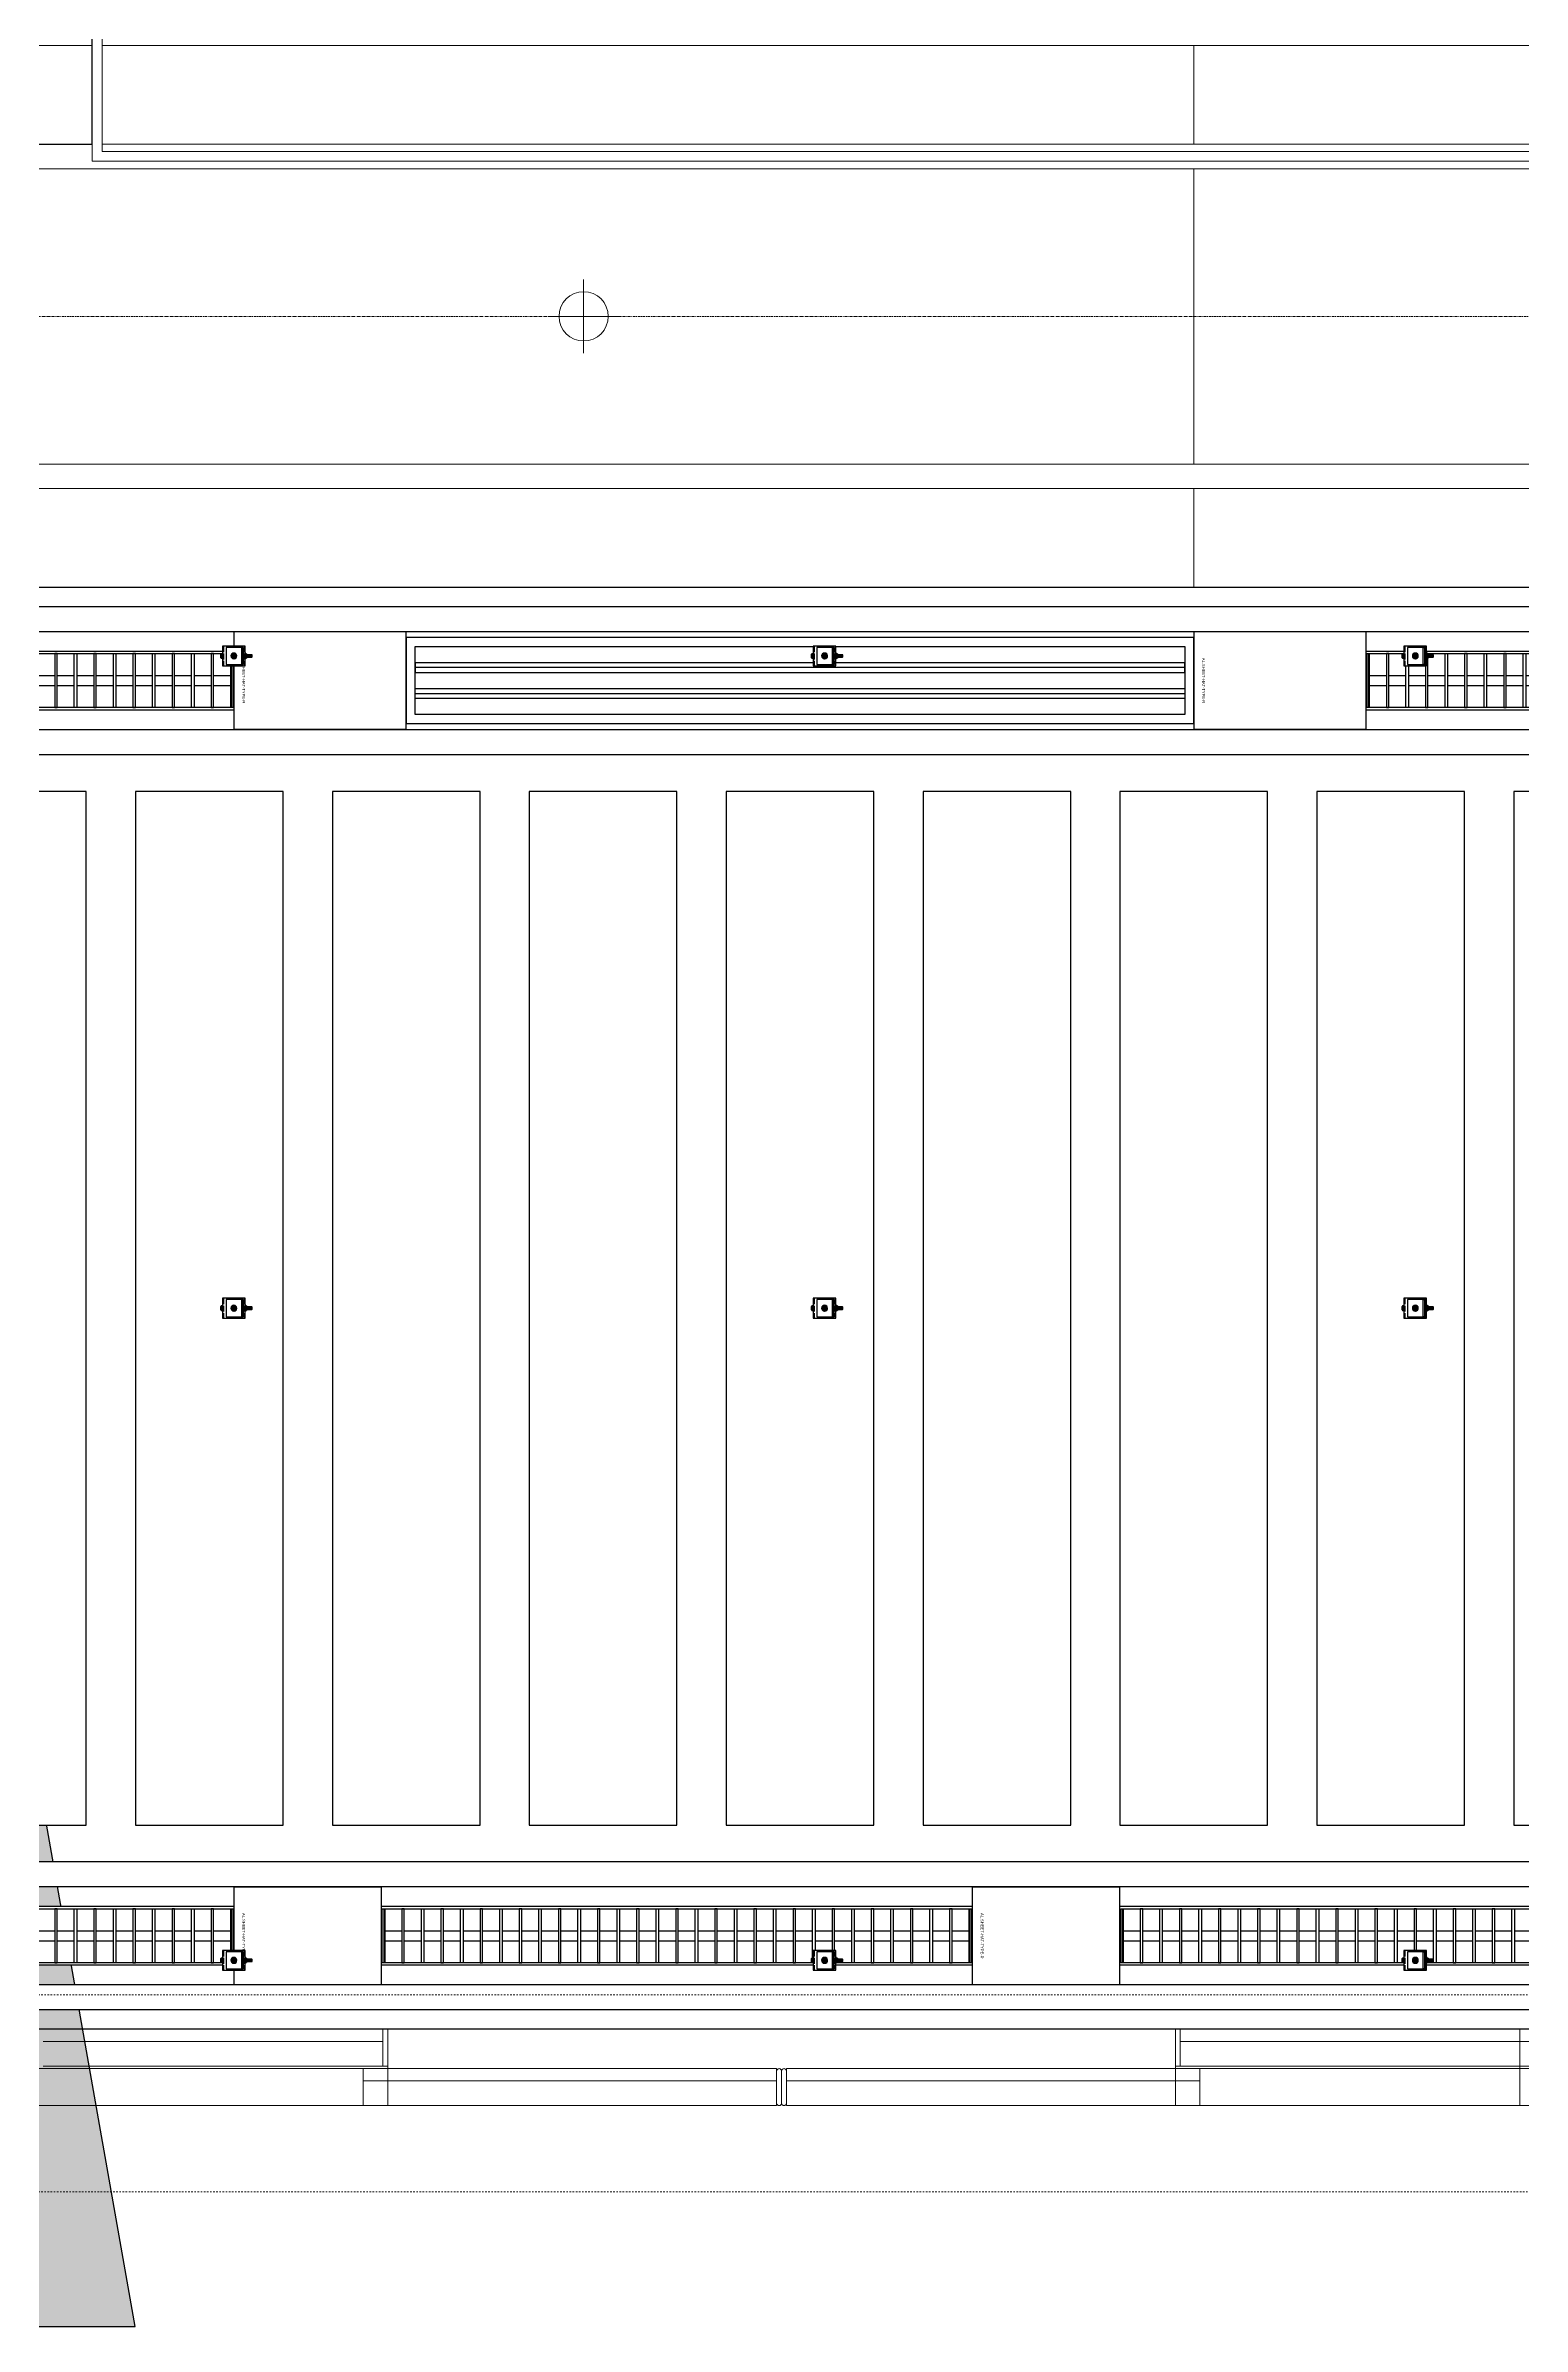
# Model space of a CAD drawing. Header units: millimetres. Extents: x -962357 to -591296, y -195428 to 59420.
# Drawn here: x -821113 to -818113, y -504 to 4130 of the extents above; entities that cross this region are included whole.
import ezdxf
from ezdxf.enums import TextEntityAlignment as Align

# ---------------------------------------------------------------- set-up
doc = ezdxf.new("R2010")
doc.units = ezdxf.units.MM
for name, pattern in [('ACAD_ISO02W100', [15, 12, -3]), ('DASH', [6.35, 3.175, -3.175]), ('DPA_Grid _ Level 100', [10, 5.5, -1.6, 1.3, -1.6]), ('DPA_Hidden 500', [1.4, 0.8, -0.6])]:
    doc.linetypes.add(name, pattern=pattern)
for name, color, linetype in [('000 - CSD_PL_001 - ASCESSORIES', 251, 'Continuous'), ('000 - H A T C H', 8, 'Continuous'), ('000 - WIPEOUT', 250, 'Continuous'), ('001 - ASCESSORIES', 251, 'Continuous'), ('008 - LIGHTING', 1, 'Continuous'), ('A04_TUBE SERIES', 2, 'Continuous'), ('A11_ALU.SOLID SHEET', 2, 'Continuous')]:
    doc.layers.add(name, color=color, linetype=linetype)
for name, color, linetype, lineweight in [('A-CLNG', 2, 'Continuous', 9), ('A-DETL-GENF', 2, 'Continuous', 9), ('A-GENM', 1, 'Continuous', 9), ('A-GENM-HDLN', 2, 'DPA_Hidden 500', 9), ('A-GLAZ-CURT', 2, 'Continuous', 9), ('A-ROOM-IDEN', 3, 'Continuous', 25), ('E-LITE-EQPM', 2, 'Continuous', 9), ('I-WALL-E', 2, 'Continuous', 9), ('Q-SPCQ', 2, 'Continuous', 9), ('Q-SPCQ-HDLN', 2, 'DASH', 9), ('S-GRID', 251, 'Continuous', 9)]:
    doc.layers.add(name, color=color, linetype=linetype, lineweight=lineweight)
doc.layers.get('000 - CSD_PL_001 - ASCESSORIES').off()

# ---------------------------------------------------------------- blocks, each defined once
blk = doc.blocks.new('System Panel - DPA-AR_Metal Ceiling Rectangular Panel-V22-4180-01 LOWER PLATFORM LEVEL - REFLECTED CEILING PLAN')
at = {"layer": 'A-GLAZ-CURT'}
for p, q in [((-821020, 4129), (-821182.4, 4129)), ((-821182.4, 4129), (-821182.4, 3929)), ((-821182.4, 3929), (-821182.4, 4129)), ((-821182.4, 4129), (-821020, 4129)), ((-818782.4, 4129), (-821000, 4129)), ((-821000, 4129), (-818782.4, 4129)), ((-818782.4, 3929), (-818782.4, 4129)), ((-818782.4, 4129), (-818782.4, 3929)), ((-821182.4, 3929), (-821020, 3929)), ((-821020, 3929), (-821182.4, 3929)), ((-821000, 3929), (-818782.4, 3929)), ((-818782.4, 3929), (-821000, 3929))]:
    blk.add_line(p, q, dxfattribs=at)
blk = doc.blocks.new('System Panel - DPA-AR_Metal Ceiling Rectangular Panel-13139259-4180-01 LOWER PLATFORM LEVEL - REFLECTED CEILING PLAN')
at = {"layer": 'A-GLAZ-CURT'}
for p, q in [((-741107.4, 4129), (-743507.4, 4129)), ((-743507.4, 4129), (-743507.4, 3929)), ((-743507.4, 3929), (-743507.4, 4129)), ((-743507.4, 4129), (-741107.4, 4129)), ((-741107.4, 3929), (-741107.4, 4129)), ((-741107.4, 4129), (-741107.4, 3929)), ((-743507.4, 3929), (-741107.4, 3929)), ((-741107.4, 3929), (-743507.4, 3929))]:
    blk.add_line(p, q, dxfattribs=at)
blk = doc.blocks.new('System Panel - DPA-AR_Metal Ceiling Rectangular Panel-13139299-4180-01 LOWER PLATFORM LEVEL - REFLECTED CEILING PLAN')
at = {"layer": 'A-GLAZ-CURT'}
for p, q in [((-818782.4, 3879), (-821182.4, 3879)), ((-821182.4, 3879), (-821182.4, 3279)), ((-821182.4, 3279), (-821182.4, 3879)), ((-821182.4, 3879), (-818782.4, 3879)), ((-818782.4, 3279), (-818782.4, 3879)), ((-818782.4, 3879), (-818782.4, 3279)), ((-821182.4, 3279), (-818782.4, 3279)), ((-818782.4, 3279), (-821182.4, 3279))]:
    blk.add_line(p, q, dxfattribs=at)
blk = doc.blocks.new('*U403')
at = {"layer": 'A-CLNG'}
for p, q in [((-75360.2, 550), (-69524.9, 550)), ((-69524.9, 550), (-75360.2, 550))]:
    blk.add_line(p, q, dxfattribs=at)
at = {"layer": 'I-WALL-E'}
for p, q in [((-76337.6, 4315), (-76337.6, 335)), ((-76317.6, 335), (-76317.6, 4315)), ((-76337.6, 335), (-76337.6, 350)), ((-76337.6, 315), (-76337.6, 335)), ((-76337.6, 335), (-76337.6, 315)), ((-76317.6, 350), (-76317.6, 335)), ((-69575, 335), (-76317.6, 335)), ((-76317.6, 335), (-69575, 335)), ((-69575, 315), (-76337.6, 315)), ((-76337.6, 315), (-69575, 315))]:
    blk.add_line(p, q, dxfattribs=at)
at = {"layer": 'A-GLAZ-CURT'}
for name, p in [('System Panel - DPA-AR_Metal Ceiling Rectangular Panel-V22-4180-01 LOWER PLATFORM LEVEL - REFLECTED CEILING PLAN', (744682.4, -3579)), ('System Panel - DPA-AR_Metal Ceiling Rectangular Panel-13139259-4180-01 LOWER PLATFORM LEVEL - REFLECTED CEILING PLAN', (669407.4, -3579)), ('System Panel - DPA-AR_Metal Ceiling Rectangular Panel-13139299-4180-01 LOWER PLATFORM LEVEL - REFLECTED CEILING PLAN', (744682.4, -3579)), ('System Panel - DPA-AR_Metal Ceiling Rectangular Panel-13139299-4180-01 LOWER PLATFORM LEVEL - REFLECTED CEILING PLAN', (747082.4, -3579)), ('System Panel - DPA-AR_Metal Ceiling Rectangular Panel-13139259-4180-01 LOWER PLATFORM LEVEL - REFLECTED CEILING PLAN', (667007.4, -4479)), ('System Panel - DPA-AR_Metal Ceiling Rectangular Panel-13139259-4180-01 LOWER PLATFORM LEVEL - REFLECTED CEILING PLAN', (669407.4, -4479))]:
    blk.add_blockref(name, p, dxfattribs=at)
blk = doc.blocks.new('*U634')
at = {"color": 1}
blk.add_wipeout([(600, -60), (-600, -60), (-600, 60), (600, 60)], dxfattribs=at).dxf.layer = '000 - WIPEOUT'
at = {"layer": '001 - ASCESSORIES', "color": 0}
blk.add_lwpolyline([(600, -60), (-600, -60), (-600, 60), (600, 60)], close=True, dxfattribs=at)
at = {"layer": '001 - ASCESSORIES'}
for points in [[(-593.5, -55), (-598.5, -55), (-598.5, 55), (-593.5, 55)], [(595, -55), (-595, -55), (-595, 55), (595, 55)], [(-558.8, -55), (-553.8, -55), (-553.8, 55), (-558.8, 55)], [(-514, -55), (-519, -55), (-519, 55), (-514, 55)], [(-479.3, -55), (-474.3, -55), (-474.3, 55), (-479.3, 55)], [(-434.6, -55), (-439.6, -55), (-439.6, 55), (-434.6, 55)], [(-399.8, -55), (-394.8, -55), (-394.8, 55), (-399.8, 55)], [(-355.1, -55), (-360.1, -55), (-360.1, 55), (-355.1, 55)], [(-320.4, -55), (-315.4, -55), (-315.4, 55), (-320.4, 55)], [(-275.6, -55), (-280.6, -55), (-280.6, 55), (-275.6, 55)], [(-240.9, -55), (-235.9, -55), (-235.9, 55), (-240.9, 55)], [(-196.2, -55), (-201.2, -55), (-201.2, 55), (-196.2, 55)], [(-161.4, -55), (-156.4, -55), (-156.4, 55), (-161.4, 55)], [(-116.7, -55), (-121.7, -55), (-121.7, 55), (-116.7, 55)], [(-82, -55), (-77, -55), (-77, 55), (-82, 55)], [(-37.2, -55), (-42.2, -55), (-42.2, 55), (-37.2, 55)], [(-2.5, -55), (2.5, -55), (2.5, 55), (-2.5, 55)], [(42.2, -55), (37.2, -55), (37.2, 55), (42.2, 55)], [(77, -55), (82, -55), (82, 55), (77, 55)], [(121.7, -55), (116.7, -55), (116.7, 55), (121.7, 55)], [(156.4, -55), (161.4, -55), (161.4, 55), (156.4, 55)], [(201.2, -55), (196.2, -55), (196.2, 55), (201.2, 55)], [(235.9, -55), (240.9, -55), (240.9, 55), (235.9, 55)], [(280.6, -55), (275.6, -55), (275.6, 55), (280.6, 55)], [(315.4, -55), (320.4, -55), (320.4, 55), (315.4, 55)], [(360.1, -55), (355.1, -55), (355.1, 55), (360.1, 55)], [(394.8, -55), (399.8, -55), (399.8, 55), (394.8, 55)], [(439.6, -55), (434.6, -55), (434.6, 55), (439.6, 55)], [(474.3, -55), (479.3, -55), (479.3, 55), (474.3, 55)], [(519, -55), (514, -55), (514, 55), (519, 55)], [(553.8, -55), (558.8, -55), (558.8, 55), (553.8, 55)], [(598.5, -55), (593.5, -55), (593.5, 55), (598.5, 55)]]:
    blk.add_lwpolyline(points, close=True, dxfattribs=at)
for points in [[(-593.5, 10), (-558.8, 10)], [(-553.8, 10), (-519, 10)], [(-514, 10), (-479.3, 10)], [(-474.3, 10), (-439.6, 10)], [(-434.6, 10), (-399.8, 10)], [(-394.8, 10), (-360.1, 10)], [(-355.1, 10), (-320.4, 10)], [(-315.4, 10), (-280.6, 10)], [(-275.6, 10), (-240.9, 10)], [(-235.9, 10), (-201.2, 10)], [(-196.2, 10), (-161.4, 10)], [(-156.4, 10), (-121.7, 10)], [(-116.7, 10), (-82, 10)], [(-77, 10), (-42.2, 10)], [(-37.2, 10), (-2.5, 10)], [(2.5, 10), (37.2, 10)], [(42.2, 10), (77, 10)], [(82, 10), (116.7, 10)], [(121.7, 10), (156.4, 10)], [(161.4, 10), (196.2, 10)], [(201.2, 10), (235.9, 10)], [(240.9, 10), (275.6, 10)], [(280.6, 10), (315.4, 10)], [(320.4, 10), (355.1, 10)], [(360.1, 10), (394.8, 10)], [(399.8, 10), (434.6, 10)], [(439.6, 10), (474.3, 10)], [(479.3, 10), (514, 10)], [(519, 10), (553.8, 10)], [(558.8, 10), (593.5, 10)], [(-593.5, -10), (-558.8, -10)], [(-553.8, -10), (-519, -10)], [(-514, -10), (-479.3, -10)], [(-474.3, -10), (-439.6, -10)], [(-434.6, -10), (-399.8, -10)], [(-394.8, -10), (-360.1, -10)], [(-355.1, -10), (-320.4, -10)], [(-315.4, -10), (-280.6, -10)], [(-275.6, -10), (-240.9, -10)], [(-235.9, -10), (-201.2, -10)], [(-196.2, -10), (-161.4, -10)], [(-156.4, -10), (-121.7, -10)], [(-116.7, -10), (-82, -10)], [(-77, -10), (-42.2, -10)], [(-37.2, -10), (-2.5, -10)], [(2.5, -10), (37.2, -10)], [(42.2, -10), (77, -10)], [(82, -10), (116.7, -10)], [(121.7, -10), (156.4, -10)], [(161.4, -10), (196.2, -10)], [(201.2, -10), (235.9, -10)], [(240.9, -10), (275.6, -10)], [(280.6, -10), (315.4, -10)], [(320.4, -10), (355.1, -10)], [(360.1, -10), (394.8, -10)], [(399.8, -10), (434.6, -10)], [(439.6, -10), (474.3, -10)], [(479.3, -10), (514, -10)], [(519, -10), (553.8, -10)], [(558.8, -10), (593.5, -10)]]:
    blk.add_lwpolyline(points, dxfattribs=at)
blk = doc.blocks.new('*U374')
at = {"layer": '001 - ASCESSORIES', "color": 0, "linetype": 'ByBlock'}
blk.add_lwpolyline([(800, 87.5), (-800, 87.5), (-800, -87.5), (800, -87.5)], close=True, dxfattribs=at)
at = {"layer": '001 - ASCESSORIES', "linetype": 'ByBlock'}
for points in [[(-781.5, 69), (781.5, 69), (781.5, -69), (-781.5, -69)], [(781.5, 36.3), (-781.5, 36.3), (-781.5, 16.3), (781.5, 16.3)], [(-781.5, -16.3), (781.5, -16.3), (781.5, -36.3), (-781.5, -36.3)]]:
    blk.add_lwpolyline(points, close=True, dxfattribs=at)
for points in [[(781.5, 26.3), (-781.5, 26.3)], [(-781.5, -26.3), (781.5, -26.3)]]:
    blk.add_lwpolyline(points, dxfattribs=at)
blk = doc.blocks.new('*U499')
at = {"layer": 'A11_ALU.SOLID SHEET', "color": 0}
blk.add_lwpolyline([(350, -98.8), (350, 98.8), (0, 98.8), (0, -98.8)], close=True, dxfattribs=at)
at = {"layer": 'Defpoints', "color": 250}
blk.add_point((0, 0), dxfattribs=at)
blk.add_text('AL.SHEET-HAT-TYPE-R', height=6, rotation=270, dxfattribs=at).set_placement((15, 0), align=Align.BOTTOM_CENTER)
blk = doc.blocks.new('*U627')
blk.add_attdef('EXTR.OVL-LENGTH_', (-25, -59.1), '', height=5)
blk.add_wipeout([(-25, 0), (25, 0), (25, 67400), (-25, 67400)]).dxf.layer = '000 - WIPEOUT'
at = {"layer": 'A04_TUBE SERIES', "color": 0}
blk.add_lwpolyline([(-25, 0), (25, 0), (25, 67400), (-25, 67400)], close=True, dxfattribs=at)
blk = doc.blocks.new('*U628')
blk.add_attdef('EXTR.OVL-LENGTH_', (-25, -59.1), '', height=5)
blk.add_wipeout([(-25, 0), (25, 0), (25, 67400), (-25, 67400)]).dxf.layer = '000 - WIPEOUT'
at = {"layer": 'A04_TUBE SERIES', "color": 0}
blk.add_lwpolyline([(-25, 0), (25, 0), (25, 67400), (-25, 67400)], close=True, dxfattribs=at)
blk = doc.blocks.new('*U500')
at = {"layer": 'A11_ALU.SOLID SHEET', "color": 0}
blk.add_lwpolyline([(300, -98.8), (300, 98.8), (0, 98.8), (0, -98.8)], close=True, dxfattribs=at)
at = {"layer": 'Defpoints', "color": 250}
blk.add_point((0, 0), dxfattribs=at)
blk.add_text('AL.SHEET-HAT-TYPE-R', height=6, rotation=270, dxfattribs=at).set_placement((15, 0), align=Align.BOTTOM_CENTER)
blk = doc.blocks.new('*U632')
blk.add_attdef('EXTR.OVL-LENGTH_', (-25, -59.1), '', height=5)
blk.add_wipeout([(-25, 0), (25, 0), (25, 67400), (-25, 67400)]).dxf.layer = '000 - WIPEOUT'
at = {"layer": 'A04_TUBE SERIES', "color": 0}
blk.add_lwpolyline([(-25, 0), (25, 0), (25, 67400), (-25, 67400)], close=True, dxfattribs=at)
blk = doc.blocks.new('*U633')
blk.add_attdef('EXTR.OVL-LENGTH_', (-25, -59.1), '', height=5)
blk.add_wipeout([(-25, 0), (25, 0), (25, 67400), (-25, 67400)]).dxf.layer = '000 - WIPEOUT'
at = {"layer": 'A04_TUBE SERIES', "color": 0}
blk.add_lwpolyline([(-25, 0), (25, 0), (25, 67400), (-25, 67400)], close=True, dxfattribs=at)
blk = doc.blocks.new('*U614')
at = {"color": 3}
for points in [[(-1050, 3150), (1050, 3150), (1050, 2850), (-1050, 2850)], [(-1050, 2750), (1050, 2750), (1050, 2450), (-1050, 2450)], [(-1050, 2350), (1050, 2350), (1050, 2050), (-1050, 2050)], [(-1050, 1950), (1050, 1950), (1050, 1650), (-1050, 1650)], [(-1050, 1550), (1050, 1550), (1050, 1250), (-1050, 1250)], [(-1050, 1150), (1050, 1150), (1050, 850), (-1050, 850)], [(-1050, 750), (1050, 750), (1050, 450), (-1050, 450)], [(-1050, 350), (1050, 350), (1050, 50), (-1050, 50)], [(-1050, -50), (1050, -50), (1050, -350), (-1050, -350)]]:
    blk.add_wipeout(points, dxfattribs=at).dxf.layer = '000 - WIPEOUT'
at = {"layer": 'A11_ALU.SOLID SHEET', "color": 0, "linetype": 'ByBlock'}
for points in [[(-1050, 2850), (1050, 2850), (1050, 3150), (-1050, 3150)], [(-1050, 2450), (1050, 2450), (1050, 2750), (-1050, 2750)], [(-1050, 2050), (1050, 2050), (1050, 2350), (-1050, 2350)], [(-1050, 1650), (1050, 1650), (1050, 1950), (-1050, 1950)], [(-1050, 1250), (1050, 1250), (1050, 1550), (-1050, 1550)], [(-1050, 850), (1050, 850), (1050, 1150), (-1050, 1150)], [(-1050, 450), (1050, 450), (1050, 750), (-1050, 750)], [(-1050, 50), (1050, 50), (1050, 350), (-1050, 350)], [(-1050, -350), (1050, -350), (1050, -50), (-1050, -50)]]:
    blk.add_lwpolyline(points, close=True, dxfattribs=at)
blk = doc.blocks.new('*U5836')
for points in [[(-87625, 350), (-76337.6, 350), (-76337.6, 4315), (-87625, 4315)], [(-107450, -550), (27650, -550), (27650, -3480), (-107450, -3480)]]:
    blk.add_lwpolyline(points, close=True)
at = {"layer": '008 - LIGHTING'}
blk.add_blockref('*U374', (-74900, -740), dxfattribs=at)
blk.add_blockref('*U374', (-74900, -740), dxfattribs=at)
blk.add_blockref('*U374', (-74900, -740), dxfattribs=at)
at = {"layer": 'A11_ALU.SOLID SHEET', "color": 1}
for name, p in [('*U499', (-76050, -740)), ('*U499', (-74100, -740)), ('*U500', (-76050, -3290)), ('*U500', (-74550, -3290))]:
    blk.add_blockref(name, p, dxfattribs=at)
at = {"layer": '008 - LIGHTING'}
for p in [(-76650, -740), (-73150, -740), (-76650, -3290), (-75150, -3290), (-73650, -3290)]:
    blk.add_blockref('*U634', p, dxfattribs=at)
at = {"layer": 'A04_TUBE SERIES', "linetype": 'ByBlock', "rotation": 270}
for name, p in [('*U628', (-107350, -615)), ('*U627', (-107350, -865)), ('*U632', (-107350, -3165)), ('*U633', (-107350, -3415))]:
    blk.add_blockref(name, p, dxfattribs=at)
at = {"layer": 'A11_ALU.SOLID SHEET', "linetype": 'ByBlock', "rotation": 90}
blk.add_blockref('*U614', (-73500, -2015), dxfattribs=at)
at = {"layer": '008 - LIGHTING'}
for p in [(-76650, -740), (-73150, -740), (-76650, -3290), (-75150, -3290), (-73650, -3290)]:
    blk.add_blockref('*U634', p, dxfattribs=at)
for p in [(-76650, -740), (-73150, -740), (-76650, -3290), (-75150, -3290), (-73650, -3290)]:
    blk.add_blockref('*U634', p, dxfattribs=at)
blk = doc.blocks.new('DPA_Speciality_PlatformScreenDoor - Length_135300-12767973-4180-01 LOWER PLATFORM LEVEL - REFLECTED CEILING PLAN')
at = {"layer": 'A-GENM'}
for p, q in [((102087.5, -250), (102277.6, -250)), ((102277.6, -250), (102087.5, -250)), ((102182.5, -250), (102092.5, -250)), ((102092.5, -250), (102182.5, -250)), ((102192.5, -250), (102282.5, -250)), ((102282.5, -250), (102192.5, -250)), ((102982.5, -250), (102892.5, -250)), ((102892.5, -250), (102982.5, -250)), ((103087.5, -250), (102897.4, -250)), ((102897.4, -250), (103087.5, -250)), ((102992.5, -250), (103082.5, -250)), ((103082.5, -250), (102992.5, -250)), ((103640.3, -330), (103764.1, -330)), ((103650.9, -330), (103704, -330)), ((103700.4, -330), (103753.5, -330))]:
    blk.add_line(p, q, dxfattribs=at)
at = {"layer": 'A-GENM-HDLN'}
for p, q in [((101787.5, -175), (100937.5, -175)), ((101787.5, -175), (101787.5, -250)), ((103387.5, -175), (103387.5, -250)), ((103387.5, -175), (104237.5, -175)), ((101787.5, -250), (100937.5, -250)), ((103387.5, -250), (104237.5, -250))]:
    blk.add_line(p, q, dxfattribs=at)
at = {"layer": 'Q-SPCQ'}
for p, q in [((98712.5, -175), (101087.5, -175)), ((101087.5, -175), (101087.5, -330)), ((101087.5, -175), (101787.5, -175)), ((101087.5, -330), (101087.5, -175)), ((101737.5, -175), (102577.5, -175)), ((102577.5, -175), (101737.5, -175)), ((101737.5, -175), (101737.5, -225)), ((101737.5, -225), (101737.5, -175)), ((102547.5, -175), (101767.5, -175)), ((101767.5, -175), (102547.5, -175)), ((101767.5, -175), (102547.5, -175)), ((102547.5, -175), (101767.5, -175)), ((102577.5, -225), (102577.5, -175)), ((102577.5, -225), (102577.5, -175)), ((102577.5, -180), (102577.5, -245)), ((102577.5, -245), (102577.5, -180)), ((102587.5, -245), (102587.5, -180)), ((102587.5, -180), (102587.5, -245)), ((102587.5, -180), (102587.5, -245)), ((102587.5, -245), (102587.5, -180)), ((103437.5, -175), (102597.5, -175)), ((102597.5, -175), (103437.5, -175)), ((102597.5, -175), (102597.5, -225)), ((102597.5, -175), (102597.5, -225)), ((102597.5, -245), (102597.5, -180)), ((102597.5, -180), (102597.5, -245)), ((102627.5, -175), (103407.5, -175)), ((103407.5, -175), (102627.5, -175)), ((103407.5, -175), (102627.5, -175)), ((102627.5, -175), (103407.5, -175)), ((103387.5, -175), (104087.5, -175)), ((103437.5, -225), (103437.5, -175)), ((103437.5, -175), (103437.5, -225)), ((101087.5, -200), (101087.5, -187.5)), ((101087.5, -187.5), (101087.5, -200)), ((101087.5, -305), (101087.5, -200)), ((101087.5, -200), (101087.5, -305)), ((102577.5, -225), (101737.5, -225)), ((101737.5, -225), (102577.5, -225)), ((101737.5, -250), (101737.5, -225)), ((101737.5, -250), (101737.5, -225)), ((102577.5, -225), (101737.5, -225)), ((101737.5, -225), (101737.5, -250)), ((101737.5, -250), (101737.5, -225)), ((101737.5, -225), (102577.5, -225)), ((101737.5, -225), (102577.5, -225)), ((102577.5, -225), (101737.5, -225)), ((101767.5, -225), (102547.5, -225)), ((102547.5, -225), (101767.5, -225)), ((102547.5, -225), (101767.5, -225)), ((101767.5, -225), (102547.5, -225)), ((101787.5, -225), (102527.5, -225)), ((102527.5, -225), (101787.5, -225)), ((101787.5, -225), (102527.5, -225)), ((102527.5, -225), (101787.5, -225)), ((102577.5, -225), (102577.5, -250)), ((102577.5, -250), (102577.5, -225)), ((102577.5, -250), (102577.5, -225)), ((102577.5, -225), (102577.5, -250)), ((102597.5, -225), (103437.5, -225)), ((103437.5, -225), (102597.5, -225)), ((102597.5, -250), (102597.5, -225)), ((102597.5, -225), (102597.5, -250)), ((103437.5, -225), (102597.5, -225)), ((102597.5, -225), (102597.5, -250)), ((102597.5, -250), (102597.5, -225)), ((102597.5, -225), (103437.5, -225)), ((103437.5, -225), (102597.5, -225)), ((102597.5, -225), (103437.5, -225)), ((103407.5, -225), (102627.5, -225)), ((102627.5, -225), (103407.5, -225)), ((102627.5, -225), (103407.5, -225)), ((103407.5, -225), (102627.5, -225)), ((103387.5, -225), (102647.5, -225)), ((102647.5, -225), (103387.5, -225)), ((103387.5, -225), (102647.5, -225)), ((102647.5, -225), (103387.5, -225)), ((103437.5, -225), (103437.5, -250)), ((103437.5, -225), (103437.5, -250)), ((103437.5, -250), (103437.5, -225)), ((103437.5, -225), (103437.5, -250)), ((101087.5, -255), (98712.5, -255)), ((98714.5, -255), (101087.5, -255)), ((101087.5, -255), (101777.5, -255)), ((101777.5, -255), (101087.5, -255)), ((101087.5, -255), (101087.5, -305)), ((101087.5, -305), (101087.5, -255)), ((101087.5, -305), (101087.5, -255)), ((101087.5, -255), (101087.5, -305)), ((101137.5, -255), (101727.5, -255)), ((101727.5, -255), (101137.5, -255)), ((101727.5, -255), (101147.5, -255)), ((101147.5, -255), (101727.5, -255)), ((102577.5, -250), (101737.5, -250)), ((101737.5, -250), (102577.5, -250)), ((101737.5, -250), (102577.5, -250)), ((102577.5, -250), (101737.5, -250)), ((101777.5, -255), (101777.5, -330)), ((101787.5, -255), (101777.5, -255)), ((101777.5, -255), (101787.5, -255)), ((101777.5, -330), (101777.5, -255)), ((101777.5, -305), (101777.5, -255)), ((101777.5, -305), (101777.5, -255)), ((101787.5, -250), (102527.5, -250)), ((102527.5, -250), (101787.5, -250)), ((101787.5, -250), (102527.5, -250)), ((102527.5, -250), (101787.5, -250)), ((101787.5, -330), (101787.5, -250)), ((101787.5, -250), (101787.5, -305)), ((101787.5, -330), (101787.5, -255)), ((101787.5, -255), (101787.5, -330)), ((102597.5, -250), (103437.5, -250)), ((103437.5, -250), (102597.5, -250)), ((102597.5, -250), (103437.5, -250)), ((103437.5, -250), (102597.5, -250)), ((103387.5, -250), (102647.5, -250)), ((102647.5, -250), (103387.5, -250)), ((103387.5, -250), (102647.5, -250)), ((102647.5, -250), (103387.5, -250)), ((103387.5, -305), (103387.5, -250)), ((103387.5, -250), (103387.5, -330)), ((103397.5, -255), (103387.5, -255)), ((103387.5, -255), (103387.5, -330)), ((103387.5, -330), (103387.5, -255)), ((103387.5, -255), (103397.5, -255)), ((103397.5, -330), (103397.5, -255)), ((103397.5, -255), (103397.5, -330)), ((104087.5, -255), (103397.5, -255)), ((103397.5, -255), (104087.5, -255)), ((103397.5, -255), (103397.5, -305)), ((103397.5, -255), (103397.5, -305)), ((103447.5, -255), (104027.5, -255)), ((104027.5, -255), (103447.5, -255)), ((104037.5, -255), (103447.5, -255)), ((103447.5, -255), (104037.5, -255)), ((101087.5, -305), (98712.5, -305)), ((98712.5, -305), (101087.5, -305)), ((101087.5, -305), (98714.5, -305)), ((101077.5, -305), (101087.5, -305)), ((101087.5, -317.5), (101087.5, -305)), ((101087.5, -305), (101097.5, -305)), ((101777.5, -305), (101087.5, -305)), ((101087.5, -305), (101087.5, -330)), ((101087.5, -330), (101087.5, -305)), ((101087.5, -305), (101777.5, -305)), ((101777.5, -305), (101087.5, -305)), ((101087.5, -305), (101087.5, -317.5)), ((101087.5, -330), (101087.5, -305)), ((101087.5, -305), (101087.5, -330)), ((101097.5, -305), (101777.5, -305)), ((101777.5, -305), (101097.5, -305)), ((101097.5, -305), (101777.5, -305)), ((101137.5, -305), (101727.5, -305)), ((101727.5, -305), (101137.5, -305)), ((101147.5, -305), (101727.5, -305)), ((101727.5, -305), (101147.5, -305)), ((101147.5, -305), (101727.5, -305)), ((101727.5, -305), (101147.5, -305)), ((101727.5, -305), (101147.5, -305)), ((101147.5, -305), (101727.5, -305)), ((101777.5, -330), (101777.5, -305)), ((101777.5, -330), (101777.5, -305)), ((101777.5, -305), (101777.5, -330)), ((101777.5, -330), (101777.5, -305)), ((101787.5, -305), (101787.5, -317.5)), ((103387.5, -317.5), (103387.5, -305)), ((104087.5, -305), (103397.5, -305)), ((103397.5, -305), (104077.5, -305)), ((103397.5, -305), (103397.5, -330)), ((103397.5, -305), (103397.5, -330)), ((103397.5, -305), (104077.5, -305)), ((104077.5, -305), (103397.5, -305)), ((103397.5, -330), (103397.5, -305)), ((103397.5, -305), (103397.5, -330)), ((104087.5, -305), (103397.5, -305)), ((103397.5, -305), (104087.5, -305)), ((104027.5, -305), (103447.5, -305)), ((103447.5, -305), (104027.5, -305)), ((104027.5, -305), (103447.5, -305)), ((103447.5, -305), (104027.5, -305)), ((104037.5, -305), (103447.5, -305)), ((103447.5, -305), (104037.5, -305)), ((103447.5, -305), (104027.5, -305)), ((104027.5, -305), (103447.5, -305)), ((104077.5, -305), (104087.5, -305)), ((98712.5, -330), (101087.5, -330)), ((98714.5, -330), (101087.5, -330)), ((101087.5, -330), (101077.5, -330)), ((101087.5, -330), (101787.5, -330)), ((101087.5, -330), (101777.5, -330)), ((101097.5, -330), (101087.5, -330)), ((101777.5, -330), (101097.5, -330)), ((101777.5, -330), (101097.5, -330)), ((101097.5, -330), (101777.5, -330)), ((101147.5, -330), (101727.5, -330)), ((101727.5, -330), (101147.5, -330)), ((101147.5, -330), (101727.5, -330)), ((101727.5, -330), (101147.5, -330)), ((101777.5, -330), (101787.5, -330)), ((101787.5, -330), (101777.5, -330)), ((103387.5, -330), (104087.5, -330)), ((103387.5, -330), (103397.5, -330)), ((103397.5, -330), (103387.5, -330)), ((104077.5, -330), (103397.5, -330)), ((103397.5, -330), (104087.5, -330)), ((103397.5, -330), (104077.5, -330)), ((104077.5, -330), (103397.5, -330)), ((104027.5, -330), (103447.5, -330)), ((103447.5, -330), (104027.5, -330)), ((104027.5, -330), (103447.5, -330)), ((103447.5, -330), (104027.5, -330)), ((104087.5, -330), (104077.5, -330))]:
    blk.add_line(p, q, dxfattribs=at)
for centre, start, end in [((102582.5, -180), 360, 180), ((102582.5, -180), 0, 180), ((102592.5, -180), 0, 180), ((102592.5, -180), 0, 180), ((102582.5, -245), 180, 360), ((102582.5, -245), 180, 0), ((102592.5, -245), 180, 360), ((102592.5, -245), 180, 360)]:
    blk.add_arc(centre, 5, start, end, dxfattribs=at)
at = {"layer": 'Q-SPCQ-HDLN'}
for p, q in [((135200, 0), (-100, 0)), ((135200, -330), (-100, -330)), ((135200, -400), (-100, -400))]:
    blk.add_line(p, q, dxfattribs=at)
blk = doc.blocks.new('LGF_DL_SAA_LowPower_DL1a - LGF_DL_SAA_LowPower_DL1a-8832329-4180-01 LOWER PLATFORM LEVEL - REFLECTED CEILING PLAN')
at = {"layer": 'A-DETL-GENF'}
for p, q in [((0, 75), (0, -75)), ((72.5, 0), (-72.5, 0))]:
    blk.add_line(p, q, dxfattribs=at)
blk.add_circle((0, 0), 50, dxfattribs=at)
blk = doc.blocks.new('C-1-PP19-AR-4180-01-B_20250908-040939_EXDOWNLIGHT')
at = {"layer": 'E-LITE-EQPM', "extrusion": (0, 0, -1), "rotation": 180}
blk.add_blockref('LGF_DL_SAA_LowPower_DL1a - LGF_DL_SAA_LowPower_DL1a-8832329-4180-01 LOWER PLATFORM LEVEL - REFLECTED CEILING PLAN', (75339.5, 0), dxfattribs=at)
at = {"layer": 'Q-SPCQ', "rotation": 180}
blk.add_blockref('DPA_Speciality_PlatformScreenDoor - Length_135300-12767973-4180-01 LOWER PLATFORM LEVEL - REFLECTED CEILING PLAN', (27650, -3810), dxfattribs=at)
blk = doc.blocks.new('000 - ASSCESSORIES_FAMELINE_GALV.BRACKET_FITTING_L-PROFILE_BK-08_TOP_VIEW')
at = {"linetype": 'Continuous'}
blk.add_wipeout([(-17.5, 19), (-17.5, -16), (17.5, -16), (17.5, 19)], dxfattribs=at).dxf.layer = '000 - WIPEOUT'
at = {"layer": '001 - ASCESSORIES', "linetype": 'ByBlock'}
blk.add_lwpolyline([(-17.5, 19), (17.5, 19), (17.5, 16), (-17.5, 16)], close=True, dxfattribs=at)
at = {"layer": '001 - ASCESSORIES', "color": 0, "linetype": 'Continuous'}
blk.add_lwpolyline([(-17.5, 19), (-17.5, -16), (17.5, -16), (17.5, 19)], close=True, dxfattribs=at)
at = {"layer": '001 - ASCESSORIES'}
blk.add_circle((0, 0), 3.5, dxfattribs=at)
blk = doc.blocks.new('*U492')
at = {"layer": '001 - ASCESSORIES', "color": 0}
blk.add_blockref('000 - ASSCESSORIES_FAMELINE_GALV.BRACKET_FITTING_L-PROFILE_BK-08_TOP_VIEW', (0, 0), dxfattribs=at)
blk = doc.blocks.new('000 - DYNAMIC_VIEW_ASSCESSORIES_GALV.STUD_FULL_THREAD_1-4_TOP_VIEW')
at = {"layer": '000 - H A T C H'}
h = blk.add_hatch(color=250, dxfattribs=at)
h.dxf.hatch_style = 1
edge = h.paths.add_edge_path()
edge.add_arc((0, 0), 3.18, 0, 360)
at = {"layer": '001 - ASCESSORIES', "color": 0}
blk.add_circle((0, 0), 3.18, dxfattribs=at)
blk = doc.blocks.new('*U485')
at = {"layer": '001 - ASCESSORIES', "color": 0}
blk.add_blockref('000 - DYNAMIC_VIEW_ASSCESSORIES_GALV.STUD_FULL_THREAD_1-4_TOP_VIEW', (0, 0), dxfattribs=at)
blk = doc.blocks.new('000 - ASSCESSORIES_FAMELINE_GALV.BRACKET_FITTING_U-PROFILE_BK-07_TOP_VIEW')
at = {"linetype": 'Continuous'}
blk.add_wipeout([(20, -23), (20, 23), (-20, 23), (-20, -23)], dxfattribs=at).dxf.layer = '000 - WIPEOUT'
at = {"layer": '001 - ASCESSORIES', "linetype": 'ACAD_ISO02W100'}
for p, q in [((20, 21), (-20, 21)), ((20, -21), (-20, -21))]:
    blk.add_line(p, q, dxfattribs=at)
at = {"layer": '001 - ASCESSORIES', "color": 0, "linetype": 'Continuous'}
blk.add_lwpolyline([(20, -23), (20, 23), (-20, 23), (-20, -23)], close=True, dxfattribs=at)
at = {"layer": '001 - ASCESSORIES', "linetype": 'Continuous'}
blk.add_circle((0, 0), 3.5, dxfattribs=at)
blk = doc.blocks.new('*U489')
at = {"layer": '001 - ASCESSORIES', "color": 0, "linetype": 'ByBlock'}
blk.add_blockref('000 - ASSCESSORIES_FAMELINE_GALV.BRACKET_FITTING_U-PROFILE_BK-07_TOP_VIEW', (0, 0), dxfattribs=at)
blk = doc.blocks.new('*U281')
at = {"layer": '001 - ASCESSORIES', "color": 0}
blk.add_lwpolyline([(4.6, 0), (2.3, 4), (-2.3, 4), (-4.6, 0), (-2.3, -4), (2.3, -4)], close=True, dxfattribs=at)
at = {"layer": '001 - ASCESSORIES', "color": 8}
blk.add_circle((0, 0), 3.85, dxfattribs=at)
at = {"layer": '001 - ASCESSORIES', "color": 0}
blk.add_circle((0, 0), 2.6, dxfattribs=at)
blk = doc.blocks.new('*U639')
at = {"layer": '000 - CSD_PL_001 - ASCESSORIES', "color": 0, "rotation": 270}
blk.add_blockref('*U281', (0, 0), dxfattribs=at)
blk = doc.blocks.new('*U308')
at = {"layer": '001 - ASCESSORIES'}
blk.add_lwpolyline([(-0.3, -4.5), (-0.3, -2.5, -19.949874), (0.3, -2.5), (0.3, -4.5)], format="xyb", dxfattribs=at)
blk.add_arc((0, 0), 4.5, 273.1847, 266.8153, dxfattribs=at)
blk = doc.blocks.new('000 - ASSCESSORIES_SPRING_WASHER_M5_TOP_VIEW')
at = {"color": 6}
blk.add_blockref('*U308', (0, 0), dxfattribs=at)
blk = doc.blocks.new('*U641')
at = {"color": 6}
blk.add_blockref('000 - ASSCESSORIES_SPRING_WASHER_M5_TOP_VIEW', (0, 0), dxfattribs=at)
blk = doc.blocks.new('*U307')
at = {"layer": '001 - ASCESSORIES'}
blk.add_lwpolyline([(-0.3, -6), (-0.3, -2.5, -19.949874), (0.2, -2.5), (0.2, -6)], format="xyb", dxfattribs=at)
blk.add_arc((0, 0), 6, 273.1847, 266.8153, dxfattribs=at)
blk = doc.blocks.new('000 - ASSCESSORIES_WASHER_M5_TOP_VIEW')
at = {"color": 6}
blk.add_blockref('*U307', (0, 0), dxfattribs=at)
blk = doc.blocks.new('*U640')
at = {"color": 6}
blk.add_blockref('000 - ASSCESSORIES_WASHER_M5_TOP_VIEW', (0, 0), dxfattribs=at)
blk = doc.blocks.new('*U282')
at = {"color": 1}
for p, q in [((-3.5, 3.5), (3.5, 3.5)), ((-3.5, 0), (3.5, 0))]:
    blk.add_line(p, q, dxfattribs=at)
at = {"color": 0}
for points in [[(-2.3, 3.2, 0.249855), (-4.6, 3.2), (-4.6, 0.3, 0.249855), (-2.3, 0.3)], [(2.3, 3.2, 0.062432), (0, 3.5, 0.062432), (-2.3, 3.2), (-2.3, 0.3, 0.061701), (0, 0, 0.061701), (2.3, 0.3)], [(4.6, 3.2, 0.249855), (2.3, 3.2), (2.3, 0.3, 0.249855), (4.6, 0.3)]]:
    blk.add_lwpolyline(points, format="xyb", close=True, dxfattribs=at)
blk = doc.blocks.new('*U296')
at = {"layer": '000 - H A T C H'}
h = blk.add_hatch(dxfattribs=at)
h.set_pattern_fill('ANSI35', color=8, scale=4, angle=65)
h.set_pattern_definition([(110, (-0.5, 0), (-0.939693, -0.34202), []), (110, (-0.2012, 0.6409), (-0.939693, -0.34202), [1.25, -0.25, 0, -0.25])])
h.paths.add_polyline_path([(0, -2.5), (59.5, -2.5), (59.5, 2.5), (0, 2.5)])
at = {"color": 8}
blk.add_line((59.5, -2.5), (59.5, 2.5), dxfattribs=at)
at = {"color": 1}
blk.add_lwpolyline([(59.5, 2.5), (0, 2.5), (0, -2.5), (59.5, -2.5), (60, -2), (60, 2)], close=True, dxfattribs=at)
blk = doc.blocks.new('*U448')
at = {"layer": '000 - H A T C H'}
h = blk.add_hatch(color=250, dxfattribs=at)
h.dxf.hatch_style = 1
edge = h.paths.add_edge_path()
edge.add_line((-0.3, -4.6), (-3.2, -4.6))
edge.add_arc((-1, -3.5), 2.45, 180, 208.0569, ccw=False)
edge.add_line((-3.5, -3.5), (-3.5, 0))
edge.add_arc((5.9, 0), 9.36, 179.9761, 180.0239, ccw=False)
edge.add_line((-3.5, 0), (-3.5, 0))
edge.add_arc((5.9, 0), 9.36, 179.9761, 180.0239, ccw=False)
edge.add_line((-3.5, 0), (-3.5, 3.5))
edge.add_arc((-1, 3.5), 2.45, 151.9431, 180, ccw=False)
edge.add_line((-3.2, 4.6), (-0.3, 4.6))
edge.add_arc((-2.5, 3.5), 2.45, 360, 388.0569, ccw=False)
edge.add_line((0, 3.5), (0, -3.5))
edge.add_arc((-2.5, -3.5), 2.45, 331.9431, 360, ccw=False)
blk.add_blockref('*U296', (0, 0))
at = {"layer": '001 - ASCESSORIES', "rotation": 90}
blk.add_blockref('*U282', (0, 0), dxfattribs=at)
blk = doc.blocks.new('*U306')
blk.add_wipeout([(-6, 0.65), (6, 0.65), (6, -0.65), (-6, -0.65)]).dxf.layer = '000 - WIPEOUT'
at = {"layer": '001 - ASCESSORIES'}
blk.add_lwpolyline([(-6, 0.65), (6, 0.65), (6, -0.65), (-6, -0.65)], close=True, dxfattribs=at)
blk.add_wipeout([(0.1, -0.65), (6, -0.65), (6, 0.65), (0.1, 0.65)]).dxf.layer = '000 - WIPEOUT'
blk.add_wipeout([(-0.1, -0.65), (-6, -0.65), (-6, 0.65), (-0.1, 0.65)]).dxf.layer = '000 - WIPEOUT'
for points in [[(-0.1, -0.65), (-6, -0.65), (-6, 0.65), (-0.1, 0.65)], [(0.1, -0.65), (6, -0.65), (6, 0.65), (0.1, 0.65)]]:
    blk.add_lwpolyline(points, close=True, dxfattribs=at)
blk = doc.blocks.new('000 - ASSCESSORIES_WASHER_M5_FRONT-SIDE-BACK_VIEW')
at = {"color": 6}
blk.add_blockref('*U306', (0, 0), dxfattribs=at)
blk = doc.blocks.new('*U637')
at = {"color": 6}
blk.add_blockref('000 - ASSCESSORIES_WASHER_M5_FRONT-SIDE-BACK_VIEW', (0, 0), dxfattribs=at)
blk = doc.blocks.new('*U309')
blk.add_wipeout([(-4.5, 0.65), (4.5, 0.65), (4.5, -0.65), (-4.5, -0.65)]).dxf.layer = '000 - WIPEOUT'
at = {"layer": '001 - ASCESSORIES'}
blk.add_lwpolyline([(-4.5, 0.65), (4.5, 0.65), (4.5, -0.65), (-4.5, -0.65)], close=True, dxfattribs=at)
blk.add_wipeout([(0.1, -0.95), (4.5, -0.65), (4.5, 0.65), (0.1, 0.35)]).dxf.layer = '000 - WIPEOUT'
blk.add_wipeout([(-0.1, -0.35), (-4.5, -0.65), (-4.5, 0.65), (-0.1, 0.95)]).dxf.layer = '000 - WIPEOUT'
for points in [[(-0.1, -0.35), (-4.5, -0.65), (-4.5, 0.65), (-0.1, 0.95)], [(0.1, -0.95), (4.5, -0.65), (4.5, 0.65), (0.1, 0.35)]]:
    blk.add_lwpolyline(points, close=True, dxfattribs=at)
blk = doc.blocks.new('000 - ASSCESSORIES_SPRING_WASHER_M5_FRONT-SIDE-BACK_VIEW')
at = {"color": 6}
blk.add_blockref('*U309', (0, 0), dxfattribs=at)
blk = doc.blocks.new('*U638')
at = {"color": 6}
blk.add_blockref('000 - ASSCESSORIES_SPRING_WASHER_M5_FRONT-SIDE-BACK_VIEW', (0, 0), dxfattribs=at)
blk = doc.blocks.new('*U486')
at = {"layer": '001 - ASCESSORIES'}
blk.add_blockref('*U448', (-23, 0), dxfattribs=at)
at = {"layer": '001 - ASCESSORIES', "color": 6, "rotation": 180}
for name in ['*U640', '*U641']:
    blk.add_blockref(name, (0, 0), dxfattribs=at)
at = {"layer": '001 - ASCESSORIES', "color": 2, "rotation": 270}
blk.add_blockref('*U639', (0, 0), dxfattribs=at)
blk.add_blockref('*U639', (0, 0), dxfattribs=at)
at = {"layer": '001 - ASCESSORIES', "color": 0, "rotation": 90}
blk.add_blockref('*U489', (0, 0), dxfattribs=at)
at = {"layer": '001 - ASCESSORIES', "color": 0, "rotation": 270}
blk.add_blockref('*U492', (0, 0), dxfattribs=at)
at = {"layer": '001 - ASCESSORIES', "color": 6}
for name in ['*U640', '*U641']:
    blk.add_blockref(name, (0, 0), dxfattribs=at)
at = {"layer": '001 - ASCESSORIES', "color": 2, "rotation": 90}
blk.add_blockref('*U639', (0, 0), dxfattribs=at)
blk.add_blockref('*U639', (0, 0), dxfattribs=at)
at = {"layer": '001 - ASCESSORIES', "color": 1}
blk.add_blockref('*U485', (0, 0), dxfattribs=at)
at = {"layer": '001 - ASCESSORIES', "rotation": 90}
blk.add_blockref('*U637', (23.65, 0), dxfattribs=at)
blk.add_blockref('*U638', (25.25, 0), dxfattribs=at)
blk = doc.blocks.new('C-1-PP19-AR-4180-01-B_20250903-141828_ERROR_HANGING')
at = {"layer": '000 - CSD_PL_001 - ASCESSORIES', "linetype": 'ByBlock'}
for p in [(-76050, -690), (-74850, -690), (-73650, -690), (-76050, -2015), (-74850, -2015), (-73650, -2015), (-76050, -3340), (-74850, -3340), (-73650, -3340)]:
    blk.add_blockref('*U486', p, dxfattribs=at)

msp = doc.modelspace()

# ---------------------------------------------------------------- hatches: boundary and pattern name
at = {"layer": 'A-ROOM-IDEN'}
msp.add_hatch(color=256, dxfattribs=at).paths.add_polyline_path([(-821195.3, 996.4), (-821459.8, -503.6), (-820930.8, -503.6)])

# ---------------------------------------------------------------- linework, layer by layer
for p, q in [((-820930.8, -503.6), (-821195.3, 996.4)), ((-821459.8, -503.6), (-820930.8, -503.6))]:
    msp.add_line(p, q, dxfattribs=at)
at = {"layer": 'S-GRID', "linetype": 'DPA_Grid _ Level 100'}
msp.add_line((-602984.2, 3580), (-957857, 3580), dxfattribs=at)

# ---------------------------------------------------------------- block references
msp.add_blockref('*U403', (-744680, 3580))

# ---------------------------------------------------------------- next in the draw order: block references
msp.add_blockref('*U5836', (-744680, 3580))

# ---------------------------------------------------------------- next in the draw order: block references
msp.add_blockref('C-1-PP19-AR-4180-01-B_20250908-040939_EXDOWNLIGHT', (-744680, 3580))

# ---------------------------------------------------------------- next in the draw order: block references
msp.add_blockref('C-1-PP19-AR-4180-01-B_20250903-141828_ERROR_HANGING', (-744680, 3580))

doc.saveas('drawing.dxf')
